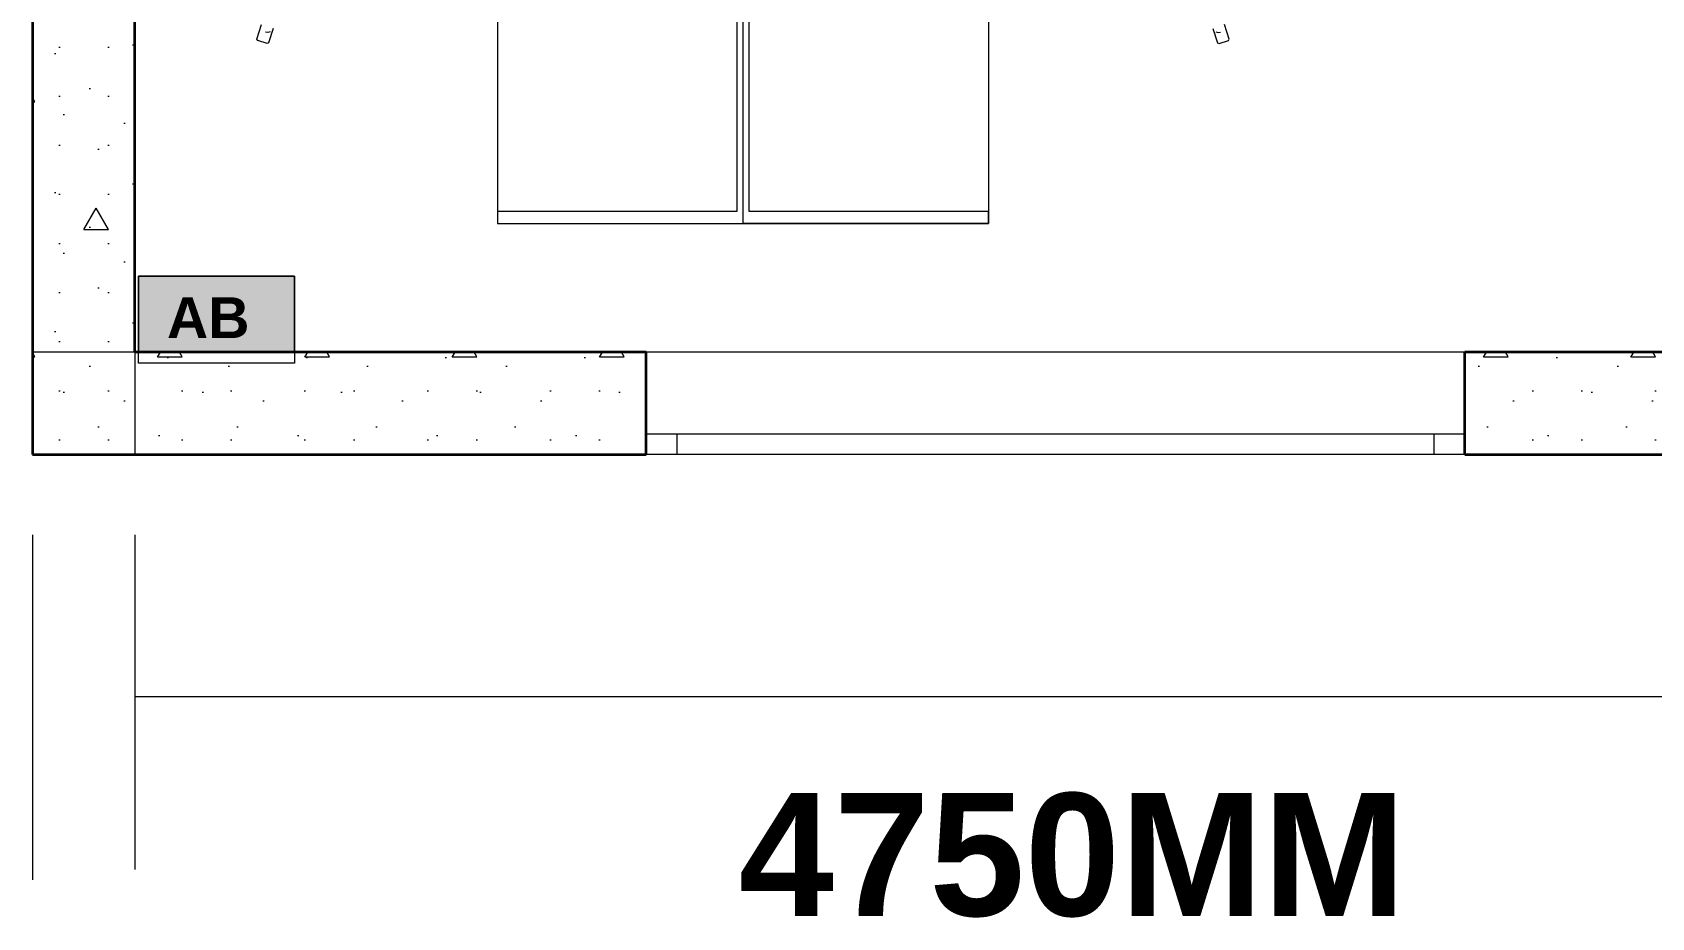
# Model space of a CAD drawing. Header units: millimetres. Extents: x -100675 to 28000, y -21133 to 42228.
# Drawn here: x -75366 to -71409, y 812 to 2976 of the extents above; entities that cross this region are included whole.
import ezdxf

# ---------------------------------------------------------------- set-up
doc = ezdxf.new("R2010")
doc.units = ezdxf.units.MM
doc.header["$MEASUREMENT"] = 0
doc.linetypes.add('Wipeout_Contour', pattern=[1000, 0, -1000])
for name, color, linetype, lineweight in [('New_2D Drafting - General_Pen_No__1', 7, 'Continuous', 13), ('New_2D Drafting - General_Pen_No__52', 15, 'Continuous', 20), ('New_Annotation - Text_Pen_No__19', 255, 'Continuous', 0), ('New_ARCHICAD Windows_Pen_No__27', 7, 'Continuous', 35), ('New_Structural - Bearing_Pen_No__20', 1, 'Continuous', 0), ('New_Structural - Bearing_Pen_No__27', 7, 'Continuous', 35)]:
    doc.layers.add(name, color=color, linetype=linetype, lineweight=lineweight)
for name, color, linetype, lineweight, true_color in [('New_2D Drafting - General_Pen_No__62', 7, 'Continuous', 20, 0xaaaaaa), ('New_Annotation - Text_Pen_No__86', 7, 'Continuous', 20, 0x5555ff), ('New_ARCHICAD Windows_Pen_No__23', 7, 'Continuous', 20, 0xff6600), ('New_ARCHICAD Windows_Pen_No__3', 7, 'Continuous', 18, 0xff6600), ('New_Interior - Furniture _Pen_No__4', 7, 'Continuous', 20, 0x029e21), ('New_Structural - Bearing_Pen_No__170', 7, 'Continuous', 13, 0x9f9f00), ('New_Structural - Bearing_Pen_No__61', 7, 'Continuous', 20, 0x6a6a6a)]:
    doc.layers.add(name, color=color, linetype=linetype, lineweight=lineweight, true_color=true_color)
for name, color, linetype in [('New_ARCHICAD Windows', 7, 'Continuous'), ('New_Interior - Furniture', 7, 'Continuous'), ('New_Structural - Bearing', 7, 'Continuous')]:
    doc.layers.add(name, color=color, linetype=linetype)
doc.styles.add('GENERATED_STYLE_2', font='arial.ttf')
pattern_1 = [(0, (0, 0), (0, 623.5383), [60, -300]), (0, (180, 311.8), (0, 623.5383), [60, -300]), (60, (0, 0), (-540, 311.769), [60, -300]), (60, (360, 0), (-540, 311.769), [60, -300]), (120, (60, 0), (540, 311.769), [60, -300]), (120, (420, 0), (540, 311.769), [60, -300]), (0, (0, 60), (0, 120), [0, -120, 0, -180]), (45, (60, 60), (-84.85282, 84.85282), [0, -90, 0, -150])]

# ---------------------------------------------------------------- blocks, each defined once
blk = doc.blocks.new('Window 24_2')
at = {"layer": 'New_ARCHICAD Windows_Pen_No__23', "color": 30, "linetype": 'Continuous', "lineweight": 20, "true_color": 0xff6600}
for p, q in [((-1000, 0), (-925, 0)), ((-925, 0), (-925, -50)), ((925, -50), (925, 0)), ((925, 0), (1000, 0)), ((-925, -50), (-1000, -50)), ((1000, -50), (925, -50))]:
    blk.add_line(p, q, dxfattribs=at)
at = {"layer": 'New_ARCHICAD Windows_Pen_No__27', "color": 7, "linetype": 'Continuous', "lineweight": 35}
for p, q in [((-1000, 0), (-1000, -50)), ((-1000, 0), (-1000, -50)), ((1000, 0), (1000, -50)), ((1000, 0), (1000, -50)), ((-1000, -50), (-1000, -250)), ((1000, -50), (1000, -250))]:
    blk.add_line(p, q, dxfattribs=at)
at = {"layer": 'New_ARCHICAD Windows_Pen_No__3', "color": 30, "linetype": 'Continuous', "lineweight": 18, "true_color": 0xff6600}
for p, q in [((-1000, 0), (1000, 0)), ((-925, 0), (925, 0)), ((925, -50), (-925, -50)), ((-1000, -250), (1000, -250))]:
    blk.add_line(p, q, dxfattribs=at)
blk = doc.blocks.new('Wall_25', base_point=(-70365.8, 2194.5))
at = {"color": 254, "linetype": 'Wipeout_Contour', "lineweight": 0, "ltscale": 298578.30828}
blk.add_wipeout([(-75365.8, 2194.5), (-75365.8, 1944.5), (-73865.8, 1944.5), (-73865.8, 2194.5)], dxfattribs=at).dxf.layer = 'New_Structural - Bearing'
at = {"color": 254, "linetype": 'Wipeout_Contour', "lineweight": 0, "ltscale": 284583.976922}
blk.add_wipeout([(-71865.8, 2194.5), (-71865.8, 1944.5), (-70365.8, 1944.5), (-70365.8, 2194.5)], dxfattribs=at).dxf.layer = 'New_Structural - Bearing'
at = {"layer": 'New_Structural - Bearing_Pen_No__170', "linetype": 'Continuous', "lineweight": 13, "true_color": 0x9f9f00}
h = blk.add_hatch(dxfattribs=at)
h.set_pattern_fill('Structural_Concrete', color=54, style=0, pattern_type=2)
h.set_pattern_definition(pattern_1)
h.paths.add_polyline_path([(-75365.8, 2194.5), (-75365.8, 1944.5), (-73865.8, 1944.5), (-73865.8, 2194.5)])
h = blk.add_hatch(dxfattribs=at)
h.set_pattern_fill('Structural_Concrete', color=54, style=0, pattern_type=2)
h.set_pattern_definition(pattern_1)
h.paths.add_polyline_path([(-71865.8, 2194.5), (-71865.8, 1944.5), (-70365.8, 1944.5), (-70365.8, 2194.5)])
at = {"layer": 'New_Structural - Bearing_Pen_No__27', "color": 7, "linetype": 'Continuous', "lineweight": 35}
for p, q in [((-73865.8, 1994.5), (-73865.8, 2194.5)), ((-71865.8, 1994.5), (-71865.8, 2194.5)), ((-73865.8, 1944.5), (-73865.8, 1994.5)), ((-71865.8, 1944.5), (-71865.8, 1994.5))]:
    blk.add_line(p, q, dxfattribs=at)
at = {"layer": 'New_Structural - Bearing_Pen_No__27', "color": 7, "linetype": 'Continuous', "lineweight": 35, "flags": 128}
for points in [[(-75365.8, 2194.5), (-75365.8, 1944.5)], [(-73865.8, 2194.5), (-75115.8, 2194.5)], [(-70365.8, 2194.5), (-71865.8, 2194.5)], [(-75365.8, 1944.5), (-73865.8, 1944.5)], [(-71865.8, 1944.5), (-70365.8, 1944.5)]]:
    blk.add_lwpolyline(points, dxfattribs=at)
at = {"layer": 'New_ARCHICAD Windows', "color": 21, "linetype": 'Continuous', "lineweight": 18, "true_color": 0xff9955, "zscale": 1000, "rotation": 180}
blk.add_blockref('Window 24_2', (-72865.8, 1944.5), dxfattribs=at)
blk = doc.blocks.new('Wall_26', base_point=(-75115.8, 2194.5))
at = {"color": 254, "linetype": 'Wipeout_Contour', "lineweight": 0, "ltscale": 301148.222472}
blk.add_wipeout([(-75365.8, 2194.5), (-75115.8, 2194.5), (-75115.8, 3019.5), (-75365.8, 3019.5)], dxfattribs=at).dxf.layer = 'New_Structural - Bearing'
at = {"layer": 'New_Structural - Bearing_Pen_No__170', "linetype": 'Continuous', "lineweight": 13, "true_color": 0x9f9f00}
h = blk.add_hatch(dxfattribs=at)
h.set_pattern_fill('Structural_Concrete', color=54, style=0, pattern_type=2)
h.set_pattern_definition(pattern_1)
h.paths.add_polyline_path([(-75365.8, 2194.5), (-75115.8, 2194.5), (-75115.8, 3019.5), (-75365.8, 3019.5)])
at = {"layer": 'New_Structural - Bearing_Pen_No__27', "color": 7, "linetype": 'Continuous', "lineweight": 35, "flags": 128}
for points in [[(-75365.8, 3019.5), (-75365.8, 2194.5)], [(-75115.8, 2194.5), (-75115.8, 3019.5)]]:
    blk.add_lwpolyline(points, dxfattribs=at)
blk = doc.blocks.new('Office Layout Linear 24')
at = {"layer": 'New_Interior - Furniture _Pen_No__4', "color": 104, "linetype": 'Continuous', "lineweight": 20, "true_color": 0x029e21}
for p, q in [((447.5, 1185.9), (451.3, 1187.8)), ((451.3, 1187.8), (486.7, 1176.4)), ((440, 1163.1), (447.5, 1185.9)), ((441.9, 1159.4), (440, 1163.1)), ((477.4, 1148), (441.9, 1159.4)), ((467, 1161), (467.7, 1166.8)), ((468.6, 1155.4), (467, 1161)), ((30, 600), (0, 600)), ((0, 600), (0, -600)), ((30, 15), (30, 600)), ((1485, 15), (30, 15)), ((30, -600), (30, -15)), ((30, -15), (1485, -15)), ((0, -600), (30, -600)), ((441.9, -1159.4), (440, -1163.1)), ((440, -1163.1), (447.5, -1185.9)), ((477.4, -1148), (441.9, -1159.4)), ((447.5, -1185.9), (451.3, -1187.8)), ((451.3, -1187.8), (486.7, -1176.4)), ((468.6, -1155.4), (467, -1161)), ((467, -1161), (467.7, -1166.8))]:
    blk.add_line(p, q, dxfattribs=at)
at = {"layer": 'New_Interior - Furniture _Pen_No__4', "color": 104, "linetype": 'Continuous', "lineweight": 20, "true_color": 0x029e21, "flags": 128}
for points in [[(0, 0), (1500, 0), (1500, 600), (0, 600)], [(0, 0), (1500, 0), (1500, -600), (0, -600)]]:
    blk.add_lwpolyline(points, close=True, dxfattribs=at)

msp = doc.modelspace()

# ---------------------------------------------------------------- hatches: boundary and pattern name
at = {"layer": 'New_2D Drafting - General_Pen_No__52', "linetype": 'Continuous', "lineweight": 20}
msp.add_hatch(color=15, dxfattribs=at).paths.add_polyline_path([(-74725.5, 2167.9), (-74725.5, 2380.5), (-75106.4, 2380.5), (-75106.4, 2167.9)])

# ---------------------------------------------------------------- linework, layer by layer
at = {"layer": 'New_2D Drafting - General_Pen_No__1', "color": 7, "linetype": 'Continuous', "lineweight": 13, "flags": 128}
msp.add_lwpolyline([(-74725.5, 2167.9), (-74725.5, 2380.5), (-75106.4, 2380.5), (-75106.4, 2167.9)], close=True, dxfattribs=at)
at = {"layer": 'New_2D Drafting - General_Pen_No__62', "color": 253, "linetype": 'Continuous', "lineweight": 20, "true_color": 0xaaaaaa}
for p, q in [((-75365.8, 1747.7), (-75365.8, 905.2)), ((-75115.8, 1747.7), (-75115.8, 929.8)), ((-70365.8, 1352.3), (-75115.8, 1352.3))]:
    msp.add_line(p, q, dxfattribs=at)

# ---------------------------------------------------------------- block references
at = {"layer": 'New_Interior - Furniture', "color": 104, "linetype": 'Continuous', "lineweight": 20, "true_color": 0x029e21, "zscale": 1000, "rotation": 90}
msp.add_blockref('Office Layout Linear 24', (-73629.2, 2508.6), dxfattribs=at)

# ---------------------------------------------------------------- texts
at = {"layer": 'New_Annotation - Text_Pen_No__19', "color": 255, "linetype": 'Continuous', "lineweight": 0, "insert": (-74936.1, 2328.8), "char_height": 100, "attachment_point": 2, "style": 'GENERATED_STYLE_2'}
msp.add_mtext('\\A1;{\\pqc;\\fArial|b1|i0|c0|p34;AB}', dxfattribs=at)
at = {"layer": 'New_Annotation - Text_Pen_No__86', "color": 173, "linetype": 'Continuous', "lineweight": 20, "true_color": 0x5555ff, "insert": (-72824.8, 1116.7), "char_height": 300, "attachment_point": 2, "style": 'GENERATED_STYLE_2'}
msp.add_mtext('\\A1;{\\pqc;\\fArial|b1|i0|c0|p34;4750MM}', dxfattribs=at)

# ---------------------------------------------------------------- next in the draw order: block references
at = {"layer": 'New_Structural - Bearing', "color": 7, "lineweight": 35}
msp.add_blockref('Wall_25', (-70365.8, 2194.5), dxfattribs=at)

# ---------------------------------------------------------------- next in the draw order: linework, layer by layer
at = {"layer": 'New_Structural - Bearing_Pen_No__20', "color": 1, "linetype": 'Continuous', "lineweight": 0}
for p, q in [((-74725.5, 2380.5), (-74725.5, 2167.9)), ((-74725.5, 2167.9), (-75106.4, 2167.9))]:
    msp.add_line(p, q, dxfattribs=at)
at = {"layer": 'New_Structural - Bearing_Pen_No__61', "color": 251, "linetype": 'Continuous', "lineweight": 20, "true_color": 0x6a6a6a}
msp.add_line((-74875.2, 1944.5), (-75365.8, 1944.5), dxfattribs=at)

# ---------------------------------------------------------------- next in the draw order: block references
at = {"layer": 'New_Structural - Bearing', "color": 7, "lineweight": 35}
msp.add_blockref('Wall_26', (-75115.8, 2194.5), dxfattribs=at)

# ---------------------------------------------------------------- next in the draw order: linework, layer by layer
at = {"layer": 'New_2D Drafting - General_Pen_No__62', "color": 253, "linetype": 'Continuous', "lineweight": 20, "true_color": 0xaaaaaa}
for p, q in [((-75115.8, 2312.1), (-75115.8, 1944.5)), ((-75365.8, 2194.5), (-75365.8, 1944.5))]:
    msp.add_line(p, q, dxfattribs=at)
at = {"layer": 'New_Structural - Bearing_Pen_No__20', "color": 1, "linetype": 'Continuous', "lineweight": 0}
for p, q in [((-75106.4, 2380.5), (-74725.5, 2380.5)), ((-75106.4, 2167.9), (-75106.4, 2380.5))]:
    msp.add_line(p, q, dxfattribs=at)
at = {"layer": 'New_Structural - Bearing_Pen_No__61', "color": 251, "linetype": 'Continuous', "lineweight": 20, "true_color": 0x6a6a6a}
msp.add_line((-74955.1, 2194.5), (-75365.8, 2194.5), dxfattribs=at)

doc.saveas('drawing.dxf')
